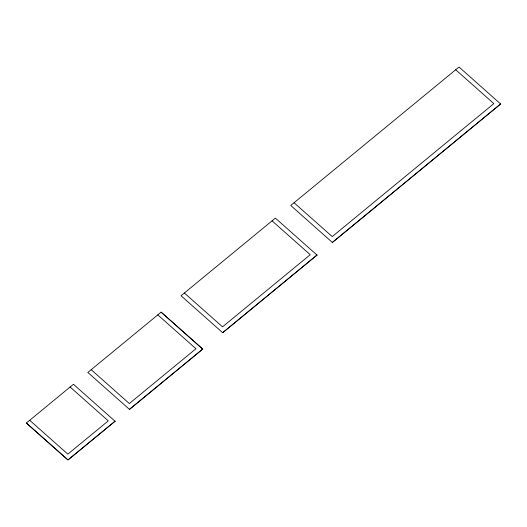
<?xml version="1.0" encoding="UTF-8"?>
<svg xmlns="http://www.w3.org/2000/svg" width="527" height="527" viewBox="0 0 527 527"><rect width="100%" height="100%" fill="white"/><g stroke="black" fill="none" stroke-linecap="round" stroke-linejoin="round"><path stroke-width="0.79" d="M26.35 423.043L67.99 459.946L115.064 421.238L67.99 459.946L26.35 423.043L73.437 384.275L115.064 421.238M129.471 409.387L202.743 349.072L161.11 312.142L87.838 372.457L129.471 409.387L202.743 349.072M161.11 312.142L202.73 349.111M222.671 332.708L317.017 255.048L222.671 332.708L181.044 295.739L275.384 218.112L317.01 255.081M332.366 242.446L500.65 103.957L332.366 242.446L290.739 205.477L459.017 67.021L500.643 103.99M455.69 69.755L493.858 103.615L332.234 236.597L294.066 202.743M272.057 220.853L310.225 254.706L222.532 326.859L184.371 292.999M157.784 314.876L195.945 348.736L129.339 403.544L91.171 369.684M70.111 387.009L108.279 420.869L67.851 454.136L29.683 420.276"/></g></svg>
